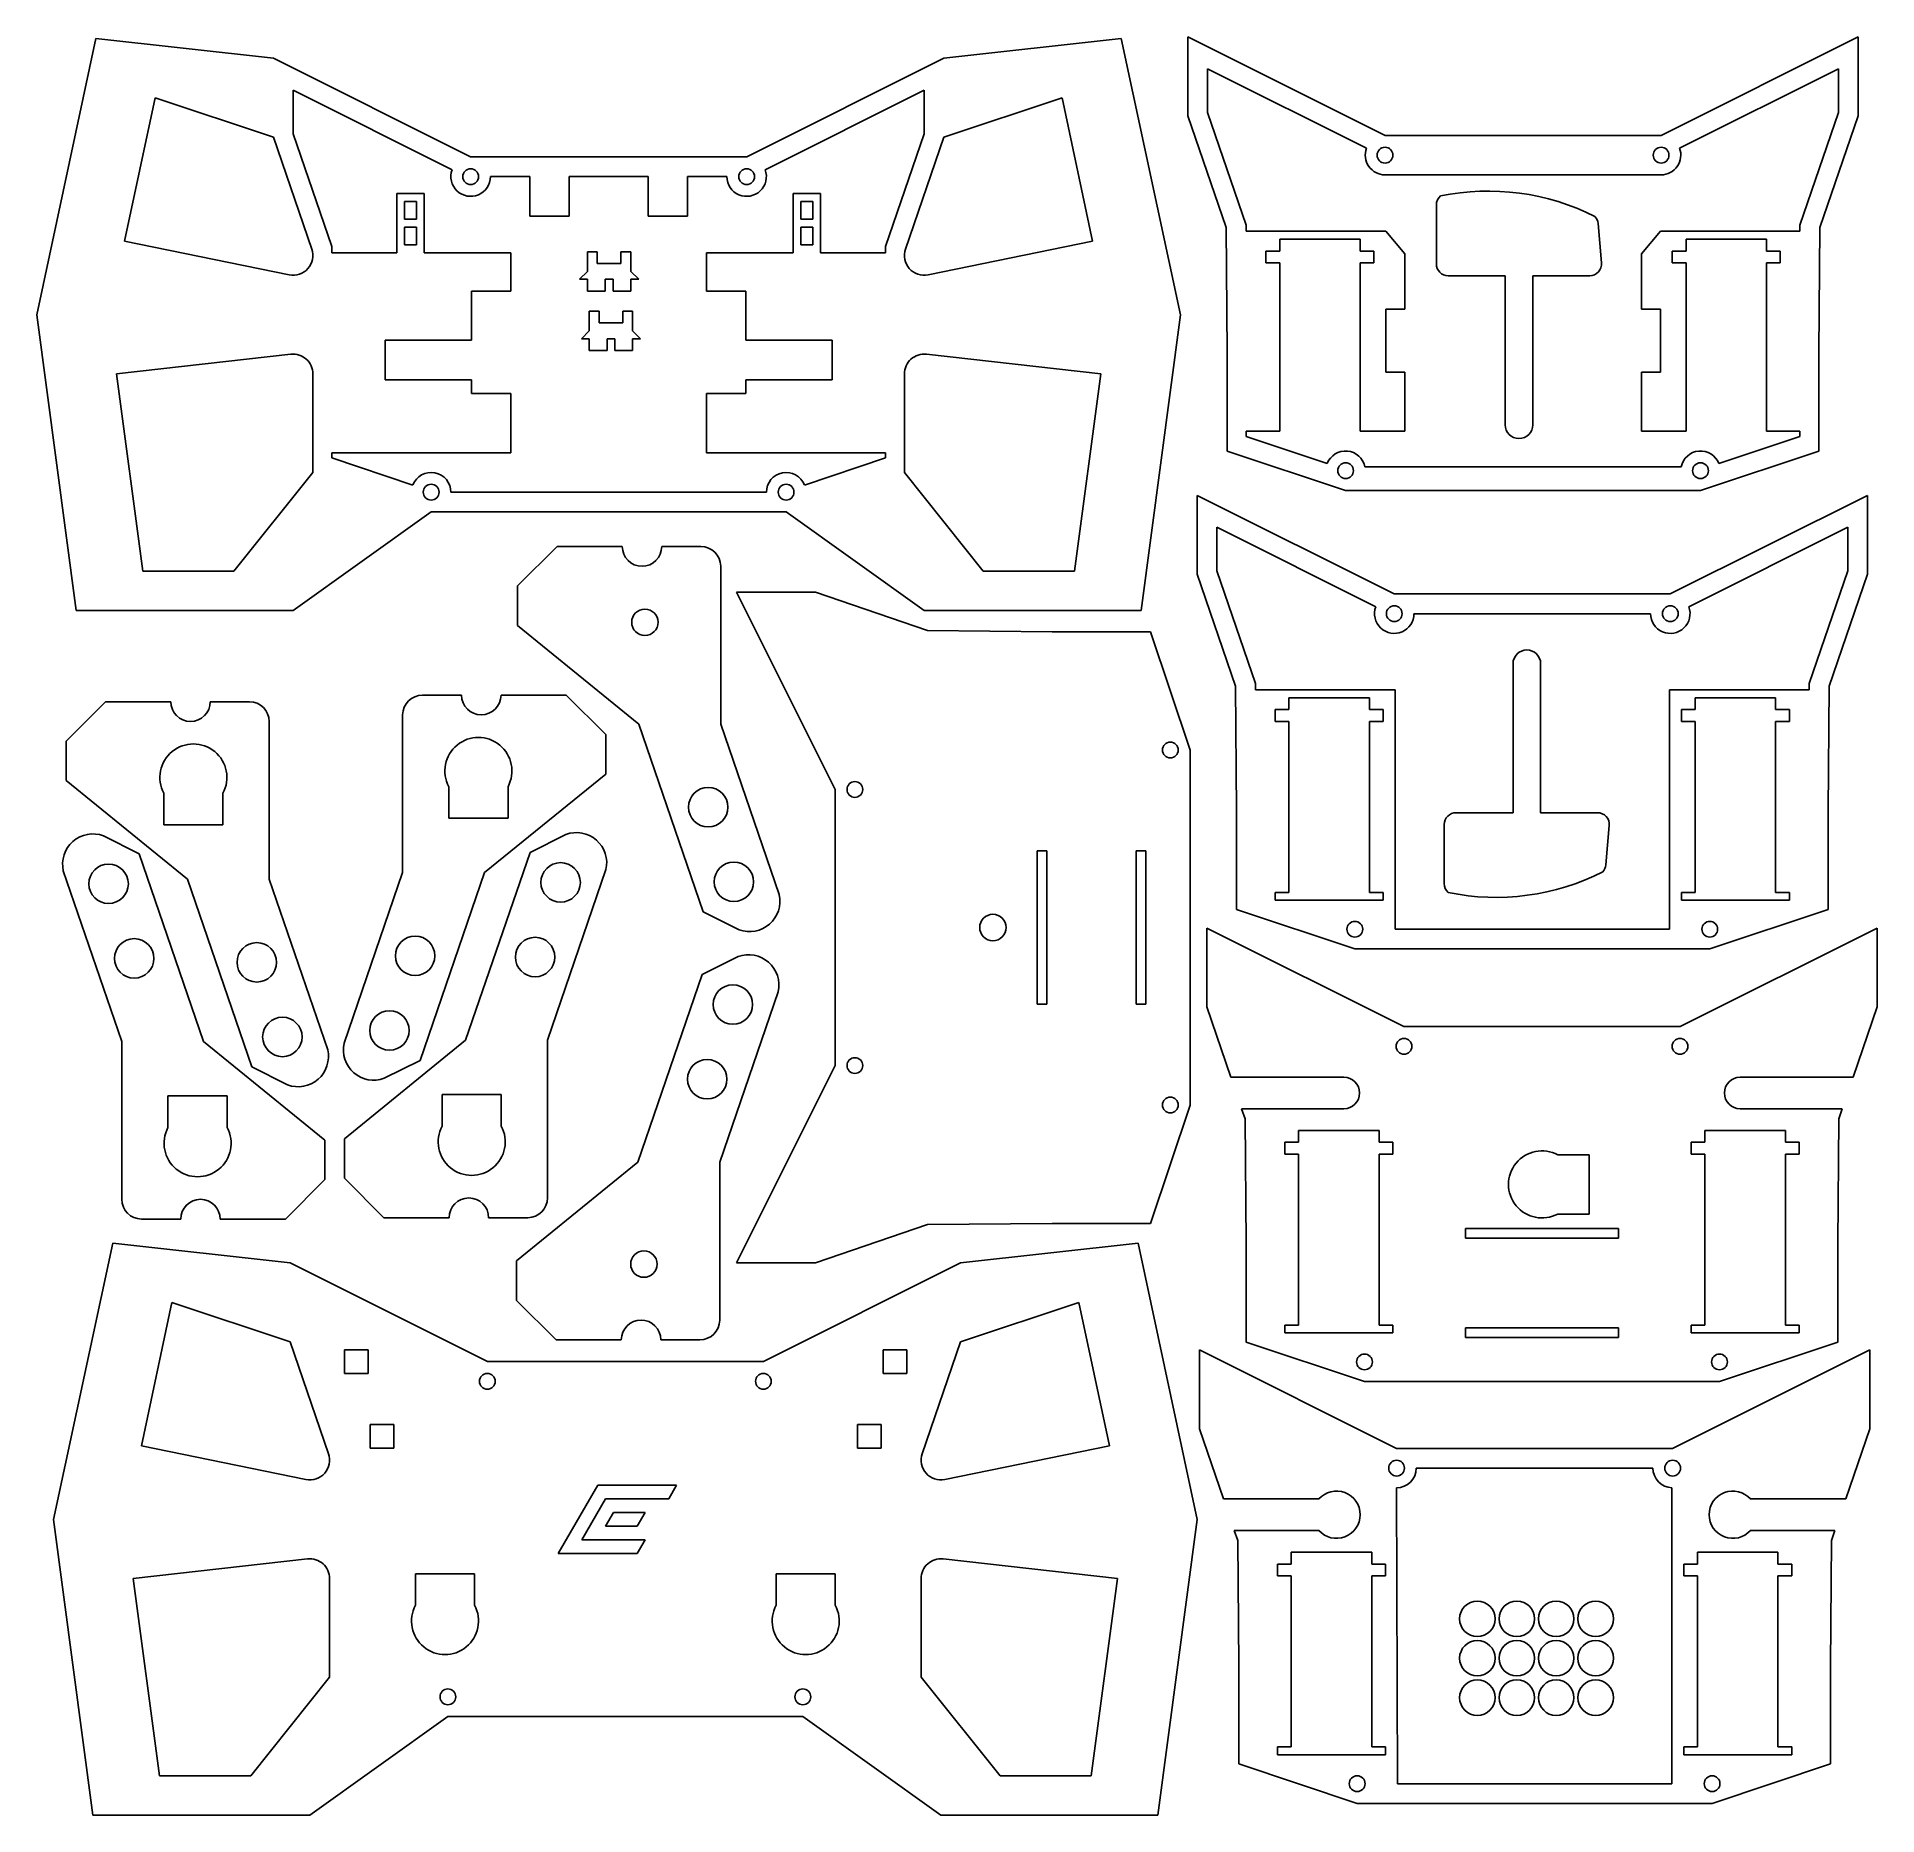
# Model space of a CAD drawing. Header units: millimetres. Extents: x 15 to 482, y 15 to 466.
import ezdxf

# ---------------------------------------------------------------- set-up
doc = ezdxf.new("R2010")
doc.units = ezdxf.units.MM

msp = doc.modelspace()

# ---------------------------------------------------------------- linework, layer by layer
for p, q in [((30.03, 465.75), (15.03, 395.75)), ((30.03, 465.75), (75.03, 460.75)), ((290.03, 465.75), (245.03, 460.75)), ((305.03, 395.75), (290.03, 465.75)), ((306.9, 466.19), (356.9, 441.19)), ((306.9, 446.19), (306.9, 466.19)), ((476.9, 466.19), (426.9, 441.19)), ((476.9, 446.19), (476.9, 466.19)), ((75.03, 460.75), (125.03, 435.75)), ((245.03, 460.75), (195.03, 435.75)), ((311.9, 447.03), (311.9, 458.1)), ((311.9, 458.1), (352.22, 437.94)), ((431.59, 437.94), (471.9, 458.1)), ((471.9, 447.03), (471.9, 458.1)), ((45.03, 450.75), (37.3, 414.37)), ((75.03, 440.75), (45.03, 450.75)), ((80.03, 441.58), (80.03, 452.66)), ((80.03, 452.66), (120.35, 432.5)), ((199.71, 432.5), (240.03, 452.66)), ((240.03, 441.58), (240.03, 452.66)), ((245.03, 440.75), (275.03, 450.75)), ((275.03, 450.75), (282.76, 414.37)), ((306.9, 446.19), (316.63, 417.81)), ((321.69, 418.47), (311.9, 447.03)), ((462.12, 418.47), (471.9, 447.03)), ((476.9, 446.19), (467.17, 417.81)), ((75.03, 440.75), (84.76, 412.37)), ((89.82, 413.03), (80.03, 441.58)), ((230.24, 413.03), (240.03, 441.58)), ((245.03, 440.75), (235.3, 412.37)), ((426.9, 441.19), (356.9, 441.19)), ((195.03, 435.75), (125.03, 435.75)), ((130.03, 430.75), (140.03, 430.75)), ((140.03, 430.75), (140.03, 420.75)), ((150.03, 420.75), (150.03, 430.75)), ((150.03, 430.75), (170.03, 430.75)), ((170.03, 430.75), (170.03, 420.75)), ((180.03, 420.75), (180.03, 430.75)), ((180.03, 430.75), (190.03, 430.75)), ((356.9, 431.19), (426.9, 431.19)), ((391.9, 431.19), (361.9, 431.19)), ((106.28, 411.44), (106.28, 426.44)), ((106.28, 426.44), (113.28, 426.44)), ((113.28, 426.44), (113.28, 411.44)), ((213.78, 426.44), (206.78, 426.44)), ((206.78, 426.44), (206.78, 411.44)), ((213.78, 411.44), (213.78, 426.44)), ((108.28, 419.94), (108.28, 424.44)), ((108.28, 424.44), (111.28, 424.44)), ((111.28, 424.44), (111.28, 419.94)), ((140.03, 420.75), (150.03, 420.75)), ((170.03, 420.75), (180.03, 420.75)), ((208.78, 424.44), (208.78, 419.94)), ((211.78, 424.44), (208.78, 424.44)), ((211.78, 419.94), (211.78, 424.44)), ((369.92, 423.59), (369.92, 408.63)), ((111.28, 419.94), (108.28, 419.94)), ((108.28, 413.44), (108.28, 417.94)), ((108.28, 417.94), (111.28, 417.94)), ((111.28, 417.94), (111.28, 413.44)), ((208.78, 419.94), (211.78, 419.94)), ((208.78, 417.94), (208.78, 413.44)), ((211.78, 417.94), (208.78, 417.94)), ((211.78, 413.44), (211.78, 417.94)), ((316.9, 386.19), (316.63, 417.81)), ((321.69, 416.88), (321.69, 418.47)), ((357.09, 416.88), (321.69, 416.88)), ((357.09, 416.88), (361.9, 411.19)), ((411.78, 408.89), (410.91, 418.86)), ((426.72, 416.88), (421.9, 411.19)), ((426.72, 416.88), (462.12, 416.88)), ((462.12, 418.47), (462.12, 416.88)), ((466.9, 386.19), (467.17, 417.81)), ((79.03, 405.85), (37.3, 414.37)), ((89.82, 411.44), (89.82, 413.03)), ((89.82, 411.44), (106.28, 411.44)), ((111.28, 413.44), (108.28, 413.44)), ((113.28, 411.44), (135.22, 411.44)), ((135.22, 411.44), (135.22, 401.75)), ((154.66, 406.72), (154.66, 411.72)), ((157.16, 411.72), (154.66, 411.72)), ((157.16, 411.72), (157.16, 408.72)), ((163.16, 411.72), (165.66, 411.72)), ((163.16, 411.72), (163.16, 408.72)), ((165.66, 411.72), (165.66, 406.72)), ((206.78, 411.44), (184.84, 411.44)), ((184.84, 411.44), (184.84, 401.75)), ((208.78, 413.44), (211.78, 413.44)), ((230.24, 411.44), (213.78, 411.44)), ((230.24, 411.44), (230.24, 413.03)), ((241.03, 405.85), (282.76, 414.37)), ((326.69, 411.88), (330.19, 411.88)), ((326.69, 411.88), (326.69, 408.88)), ((330.19, 411.88), (330.19, 414.88)), ((330.19, 414.88), (350.59, 414.88)), ((350.59, 414.88), (350.59, 411.88)), ((350.59, 411.88), (354.09, 411.88)), ((354.09, 411.88), (354.09, 408.88)), ((361.9, 411.19), (361.9, 397.19)), ((421.9, 411.19), (421.9, 397.19)), ((433.22, 411.88), (429.72, 411.88)), ((429.72, 411.88), (429.72, 408.88)), ((453.62, 414.88), (433.22, 414.88)), ((433.22, 414.88), (433.22, 411.88)), ((453.62, 411.88), (453.62, 414.88)), ((457.12, 411.88), (453.62, 411.88)), ((457.12, 411.88), (457.12, 408.88)), ((152.66, 404.72), (154.66, 406.72)), ((157.16, 408.72), (163.16, 408.72)), ((165.66, 406.72), (167.66, 404.72)), ((326.69, 408.88), (330.19, 408.88)), ((330.19, 366.19), (330.19, 408.88)), ((354.09, 408.88), (350.59, 408.88)), ((350.59, 408.88), (350.59, 366.19)), ((429.72, 408.88), (433.22, 408.88)), ((433.22, 408.88), (433.22, 366.19)), ((457.12, 408.88), (453.62, 408.88)), ((453.62, 366.19), (453.62, 408.88)), ((135.22, 401.75), (125.22, 401.75)), ((125.22, 401.75), (125.22, 389.26)), ((154.66, 404.72), (152.66, 404.72)), ((154.66, 404.72), (154.66, 401.72)), ((154.66, 401.72), (159.16, 401.72)), ((159.16, 401.72), (159.16, 404.72)), ((159.16, 404.72), (161.16, 404.72)), ((161.16, 404.72), (161.16, 401.72)), ((161.16, 401.72), (165.66, 401.72)), ((165.66, 401.72), (165.66, 404.72)), ((165.66, 404.72), (167.66, 404.72)), ((184.84, 401.75), (194.84, 401.75)), ((194.84, 401.75), (194.84, 389.26)), ((372.92, 405.63), (387.36, 405.63)), ((387.36, 367.86), (387.36, 405.63)), ((394.36, 367.86), (394.36, 405.63)), ((408.8, 405.63), (394.36, 405.63)), ((361.9, 397.19), (357.09, 397.19)), ((357.09, 397.19), (357.09, 381.19)), ((421.9, 397.19), (426.72, 397.19)), ((426.72, 397.19), (426.72, 381.19)), ((25.03, 320.75), (15.03, 395.75)), ((155.12, 396.66), (155.12, 391.66)), ((157.62, 396.66), (155.12, 396.66)), ((157.62, 396.66), (157.62, 393.66)), ((163.62, 393.66), (157.62, 393.66)), ((163.62, 396.66), (166.12, 396.66)), ((163.62, 396.66), (163.62, 393.66)), ((166.12, 391.66), (166.12, 396.66)), ((295.03, 320.75), (305.03, 395.75)), ((125.22, 389.26), (103.38, 389.26)), ((103.38, 389.26), (103.38, 379.26)), ((155.12, 391.66), (153.12, 389.66)), ((155.12, 389.66), (153.12, 389.66)), ((155.12, 386.66), (155.12, 389.66)), ((159.62, 389.66), (159.62, 386.66)), ((161.62, 389.66), (159.62, 389.66)), ((161.62, 386.66), (161.62, 389.66)), ((168.12, 389.66), (166.12, 391.66)), ((166.12, 389.66), (166.12, 386.66)), ((166.12, 389.66), (168.12, 389.66)), ((194.84, 389.26), (216.68, 389.26)), ((216.68, 389.26), (216.68, 379.26)), ((79.47, 385.71), (35.24, 380.75)), ((159.62, 386.66), (155.12, 386.66)), ((166.12, 386.66), (161.62, 386.66)), ((240.59, 385.71), (284.82, 380.75)), ((316.9, 386.19), (316.9, 361.19)), ((466.9, 386.19), (466.9, 361.19)), ((41.91, 330.75), (35.24, 380.75)), ((85.03, 380.75), (85.03, 355.75)), ((103.38, 379.26), (125.22, 379.26)), ((125.22, 375.75), (125.22, 379.26)), ((216.68, 379.26), (194.84, 379.26)), ((194.84, 379.26), (194.84, 375.75)), ((235.03, 380.75), (235.03, 355.75)), ((278.15, 330.75), (284.82, 380.75)), ((357.09, 381.19), (361.9, 381.19)), ((361.9, 381.19), (361.9, 366.19)), ((421.9, 381.19), (421.9, 366.19)), ((426.72, 381.19), (421.9, 381.19)), ((135.22, 375.75), (125.22, 375.75)), ((135.22, 360.75), (135.22, 375.75)), ((184.84, 360.75), (184.84, 375.75)), ((184.84, 375.75), (194.84, 375.75)), ((321.69, 366.19), (321.69, 364.87)), ((321.69, 366.19), (330.19, 366.19)), ((342.25, 358.01), (321.69, 364.87)), ((350.59, 366.19), (361.9, 366.19)), ((433.22, 366.19), (421.9, 366.19)), ((441.56, 358.01), (462.12, 364.87)), ((462.12, 366.19), (453.62, 366.19)), ((462.12, 366.19), (462.12, 364.87)), ((89.82, 360.75), (89.82, 359.42)), ((89.82, 360.75), (135.22, 360.75)), ((110.37, 352.57), (89.82, 359.42)), ((184.84, 360.75), (230.24, 360.75)), ((209.69, 352.57), (230.24, 359.42)), ((230.24, 360.75), (230.24, 359.42)), ((346.9, 351.19), (316.9, 361.19)), ((436.9, 351.19), (466.9, 361.19)), ((65.03, 330.75), (85.03, 355.75)), ((255.03, 330.75), (235.03, 355.75)), ((432.01, 357.19), (351.8, 357.19)), ((120.03, 350.75), (200.03, 350.75)), ((436.9, 351.19), (346.9, 351.19)), ((115.03, 345.75), (80.03, 320.75)), ((205.03, 345.75), (115.03, 345.75)), ((205.03, 345.75), (240.03, 320.75)), ((309.24, 349.95), (359.24, 324.95)), ((309.24, 329.95), (309.24, 349.95)), ((479.24, 349.95), (429.24, 324.95)), ((479.24, 329.95), (479.24, 349.95)), ((314.24, 330.78), (314.24, 341.86)), ((314.24, 341.86), (354.56, 321.7)), ((433.92, 321.7), (474.24, 341.86)), ((474.24, 330.78), (474.24, 341.86)), ((136.94, 326.98), (146.94, 336.98)), ((163.49, 336.98), (146.94, 336.98)), ((183.44, 336.98), (173.49, 336.98)), ((188.44, 291.98), (188.44, 331.98)), ((65.03, 330.75), (41.91, 330.75)), ((136.94, 326.98), (136.94, 316.98)), ((255.03, 330.75), (278.15, 330.75)), ((309.24, 329.95), (318.97, 301.57)), ((324.03, 302.23), (314.24, 330.78)), ((464.45, 302.23), (474.24, 330.78)), ((479.24, 329.95), (469.51, 301.57)), ((192.47, 325.39), (217.47, 275.39)), ((212.47, 325.39), (192.47, 325.39)), ((212.47, 325.39), (240.85, 315.66)), ((429.24, 324.95), (359.24, 324.95)), ((80.03, 320.75), (25.03, 320.75)), ((240.03, 320.75), (295.03, 320.75)), ((364.24, 319.95), (424.24, 319.95)), ((136.94, 316.98), (167.69, 291.98)), ((272.47, 315.39), (240.85, 315.66)), ((297.47, 315.39), (272.47, 315.39)), ((307.47, 285.39), (297.47, 315.39)), ((389.35, 307.26), (389.35, 269.49)), ((396.35, 307.26), (396.35, 269.49)), ((122.74, 299.3), (112.8, 299.3)), ((149.3, 299.3), (132.74, 299.3)), ((159.3, 289.3), (149.3, 299.3)), ((319.24, 269.95), (318.97, 301.57)), ((324.03, 300.64), (324.03, 302.23)), ((359.43, 300.64), (324.03, 300.64)), ((359.43, 300.64), (359.43, 239.95)), ((429.05, 300.64), (464.45, 300.64)), ((429.05, 300.64), (429.05, 239.95)), ((464.45, 302.23), (464.45, 300.64)), ((469.24, 269.95), (469.51, 301.57)), ((22.46, 287.64), (32.46, 297.64)), ((49.01, 297.64), (32.46, 297.64)), ((68.96, 297.64), (59.01, 297.64)), ((107.8, 254.3), (107.8, 294.3)), ((329.03, 295.64), (332.53, 295.64)), ((329.03, 295.64), (329.03, 292.64)), ((332.53, 295.64), (332.53, 298.64)), ((332.53, 298.64), (352.93, 298.64)), ((352.93, 298.64), (352.93, 295.64)), ((352.93, 295.64), (356.43, 295.64)), ((356.43, 295.64), (356.43, 292.64)), ((435.55, 295.64), (432.05, 295.64)), ((432.05, 295.64), (432.05, 292.64)), ((455.95, 298.64), (435.55, 298.64)), ((435.55, 298.64), (435.55, 295.64)), ((455.95, 295.64), (455.95, 298.64)), ((459.45, 295.64), (455.95, 295.64)), ((459.45, 295.64), (459.45, 292.64)), ((73.96, 252.64), (73.96, 292.64)), ((184.01, 244.39), (167.69, 291.98)), ((188.44, 291.98), (203.27, 248.72)), ((329.03, 292.64), (332.53, 292.64)), ((332.53, 292.64), (332.53, 249.29)), ((356.43, 292.64), (352.93, 292.64)), ((352.93, 292.64), (352.93, 249.29)), ((432.05, 292.64), (435.55, 292.64)), ((435.55, 292.64), (435.55, 249.29)), ((459.45, 292.64), (455.95, 292.64)), ((455.95, 292.64), (455.95, 249.29)), ((22.46, 287.64), (22.46, 277.64)), ((159.3, 289.3), (159.3, 279.3)), ((307.47, 285.39), (307.47, 195.39)), ((22.46, 277.64), (53.21, 252.64)), ((119.51, 268.08), (119.51, 276.08)), ((159.3, 279.3), (128.55, 254.3)), ((134.51, 268.08), (134.51, 276.08)), ((217.47, 275.39), (217.47, 205.39)), ((47.24, 266.42), (47.24, 274.42)), ((62.24, 266.42), (62.24, 274.42)), ((47.24, 266.42), (62.24, 266.42)), ((119.51, 268.08), (134.51, 268.08)), ((319.24, 269.95), (319.24, 244.95)), ((371.91, 251.53), (371.91, 266.49)), ((374.91, 269.49), (389.35, 269.49)), ((410.78, 269.49), (396.35, 269.49)), ((413.77, 266.23), (412.9, 256.27)), ((469.24, 269.95), (469.24, 244.95)), ((41.01, 259.07), (31.9, 263.63)), ((140.09, 259.42), (149.2, 263.97)), ((41.01, 259.07), (57.33, 211.48)), ((140.09, 259.42), (123.77, 211.83)), ((268.67, 259.79), (271.12, 259.79)), ((268.67, 220.99), (268.67, 259.79)), ((271.12, 259.79), (271.12, 220.99)), ((293.82, 259.79), (296.27, 259.79)), ((293.82, 220.99), (293.82, 259.79)), ((296.27, 259.79), (296.27, 220.99)), ((36.58, 211.48), (21.75, 254.74)), ((69.52, 205.05), (53.21, 252.64)), ((73.96, 252.64), (88.79, 209.38)), ((107.8, 254.3), (92.97, 211.04)), ((112.23, 206.71), (128.55, 254.3)), ((144.52, 211.83), (159.35, 255.09)), ((332.53, 249.29), (329.03, 249.29)), ((329.03, 249.29), (329.03, 247.29)), ((352.93, 249.29), (356.43, 249.29)), ((356.43, 249.29), (356.43, 247.29)), ((435.55, 249.29), (432.05, 249.29)), ((432.05, 249.29), (432.05, 247.29)), ((455.95, 249.29), (459.45, 249.29)), ((459.45, 249.29), (459.45, 247.29)), ((184.01, 244.39), (193.12, 239.84)), ((349.24, 234.95), (319.24, 244.95)), ((329.03, 247.29), (356.43, 247.29)), ((459.45, 247.29), (432.05, 247.29)), ((439.24, 234.95), (469.24, 244.95)), ((311.7, 240.26), (361.7, 215.26)), ((311.7, 220.26), (311.7, 240.26)), ((359.43, 239.95), (429.05, 239.95)), ((481.7, 240.26), (431.7, 215.26)), ((481.7, 220.26), (481.7, 240.26)), ((439.24, 234.95), (349.24, 234.95)), ((183.76, 228.44), (192.87, 233)), ((183.76, 228.44), (167.44, 180.86)), ((188.19, 180.86), (203.02, 224.12)), ((271.12, 220.99), (268.67, 220.99)), ((296.27, 220.99), (293.82, 220.99)), ((317.8, 202.45), (311.7, 220.26)), ((475.59, 202.45), (481.7, 220.26)), ((431.7, 215.26), (361.7, 215.26)), ((36.58, 211.48), (36.58, 171.48)), ((88.08, 186.48), (57.33, 211.48)), ((93.02, 186.83), (123.77, 211.83)), ((144.52, 211.83), (144.52, 171.83)), ((112.23, 206.71), (103.12, 202.16)), ((192.47, 155.39), (217.47, 205.39)), ((69.52, 205.05), (78.63, 200.5)), ((346.45, 202.45), (317.8, 202.45)), ((446.95, 202.45), (475.59, 202.45)), ((48.29, 197.7), (48.29, 189.7)), ((63.29, 197.7), (48.29, 197.7)), ((63.29, 197.7), (63.29, 189.7)), ((117.81, 198.05), (117.81, 190.05)), ((132.81, 198.05), (117.81, 198.05)), ((132.81, 198.05), (132.81, 190.05)), ((307.47, 195.39), (297.47, 165.39)), ((321.42, 191.88), (320.54, 194.45)), ((346.45, 194.45), (320.54, 194.45)), ((321.7, 160.26), (321.42, 191.88)), ((446.95, 194.45), (472.85, 194.45)), ((471.7, 160.26), (471.97, 191.88)), ((471.97, 191.88), (472.85, 194.45)), ((93.02, 176.83), (93.02, 186.83)), ((334.98, 185.95), (334.98, 188.95)), ((334.98, 188.95), (355.38, 188.95)), ((355.38, 188.95), (355.38, 185.95)), ((458.41, 188.95), (438.01, 188.95)), ((438.01, 188.95), (438.01, 185.95)), ((458.41, 185.95), (458.41, 188.95)), ((88.08, 176.48), (88.08, 186.48)), ((331.48, 185.95), (334.98, 185.95)), ((331.48, 185.95), (331.48, 182.95)), ((331.48, 182.95), (334.98, 182.95)), ((334.98, 182.95), (334.98, 139.6)), ((355.38, 185.95), (358.88, 185.95)), ((358.88, 182.95), (355.38, 182.95)), ((355.38, 182.95), (355.38, 139.6)), ((358.88, 185.95), (358.88, 182.95)), ((408.7, 182.76), (400.7, 182.76)), ((408.7, 167.76), (408.7, 182.76)), ((438.01, 185.95), (434.51, 185.95)), ((434.51, 185.95), (434.51, 182.95)), ((434.51, 182.95), (438.01, 182.95)), ((438.01, 182.95), (438.01, 139.6)), ((461.91, 185.95), (458.41, 185.95)), ((461.91, 182.95), (458.41, 182.95)), ((458.41, 182.95), (458.41, 139.6)), ((461.91, 185.95), (461.91, 182.95)), ((136.69, 155.86), (167.44, 180.86)), ((188.19, 180.86), (188.19, 140.86)), ((88.08, 176.48), (78.08, 166.48)), ((93.02, 176.83), (103.02, 166.83)), ((41.58, 166.48), (51.52, 166.48)), ((61.52, 166.48), (78.08, 166.48)), ((103.02, 166.83), (119.58, 166.83)), ((129.58, 166.83), (139.52, 166.83)), ((212.47, 155.39), (240.85, 165.12)), ((272.47, 165.39), (240.85, 165.12)), ((272.47, 165.39), (297.47, 165.39)), ((377.3, 161.61), (377.3, 164.06)), ((377.3, 164.06), (416.1, 164.06)), ((408.7, 167.76), (400.7, 167.76)), ((416.1, 164.06), (416.1, 161.61)), ((34.27, 160.35), (19.27, 90.35)), ((34.27, 160.35), (79.27, 155.35)), ((294.27, 160.35), (249.27, 155.35)), ((309.27, 90.35), (294.27, 160.35)), ((321.7, 160.26), (321.7, 135.26)), ((416.1, 161.61), (377.3, 161.61)), ((471.7, 160.26), (471.7, 135.26)), ((79.27, 155.35), (129.27, 130.35)), ((136.69, 145.86), (136.69, 155.86)), ((212.47, 155.39), (192.47, 155.39)), ((249.27, 155.35), (199.27, 130.35)), ((49.27, 145.35), (41.54, 108.97)), ((79.27, 135.35), (49.27, 145.35)), ((136.69, 145.86), (146.69, 135.86)), ((249.27, 135.35), (279.27, 145.35)), ((279.27, 145.35), (287, 108.97)), ((79.27, 135.35), (89, 106.98)), ((146.69, 135.86), (163.24, 135.86)), ((173.24, 135.86), (183.19, 135.86)), ((249.27, 135.35), (239.54, 106.98)), ((334.98, 139.6), (331.48, 139.6)), ((331.48, 139.6), (331.48, 137.6)), ((331.48, 137.6), (358.88, 137.6)), ((355.38, 139.6), (358.88, 139.6)), ((358.88, 139.6), (358.88, 137.6)), ((377.3, 136.46), (377.3, 138.91)), ((377.3, 138.91), (416.1, 138.91)), ((416.1, 136.46), (377.3, 136.46)), ((416.1, 138.91), (416.1, 136.46)), ((438.01, 139.6), (434.51, 139.6)), ((434.51, 139.6), (434.51, 137.6)), ((461.91, 137.6), (434.51, 137.6)), ((458.41, 139.6), (461.91, 139.6)), ((461.91, 139.6), (461.91, 137.6)), ((99.03, 133.35), (93.03, 133.35)), ((93.03, 133.35), (93.03, 127.35)), ((99.03, 127.35), (99.03, 133.35)), ((235.61, 133.35), (229.61, 133.35)), ((229.61, 133.35), (229.61, 127.35)), ((235.61, 127.35), (235.61, 133.35)), ((309.83, 133.34), (359.83, 108.34)), ((309.83, 113.34), (309.83, 133.34)), ((351.7, 125.26), (321.7, 135.26)), ((479.83, 133.34), (429.83, 108.34)), ((441.7, 125.26), (471.7, 135.26)), ((479.83, 113.34), (479.83, 133.34)), ((93.03, 127.35), (99.03, 127.35)), ((199.27, 130.35), (129.27, 130.35)), ((229.61, 127.35), (235.61, 127.35)), ((441.7, 125.26), (351.7, 125.26)), ((105.52, 114.43), (99.52, 114.43)), ((99.52, 114.43), (99.52, 108.43)), ((105.52, 108.43), (105.52, 114.43)), ((229.12, 114.43), (223.12, 114.43)), ((223.12, 114.43), (223.12, 108.43)), ((229.12, 108.43), (229.12, 114.43)), ((315.94, 95.53), (309.83, 113.34)), ((473.72, 95.53), (479.83, 113.34)), ((83.27, 100.45), (41.54, 108.97)), ((99.52, 108.43), (105.52, 108.43)), ((223.12, 108.43), (229.12, 108.43)), ((245.27, 100.45), (287, 108.97)), ((429.83, 108.34), (359.83, 108.34)), ((364.83, 103.34), (424.83, 103.34)), ((157.27, 99.01), (147.27, 81.69)), ((173.27, 99.01), (157.27, 99.01)), ((173.27, 99.01), (177.27, 99.01)), ((175.27, 95.55), (177.27, 99.01)), ((360.02, 23.34), (359.83, 98.34)), ((429.64, 23.34), (429.64, 98.35)), ((159.27, 95.55), (153.27, 85.16)), ((159.27, 95.55), (171.27, 95.55)), ((171.27, 95.55), (175.27, 95.55)), ((315.94, 95.53), (340.11, 95.53)), ((473.72, 95.53), (449.55, 95.53)), ((29.27, 15.35), (19.27, 90.35)), ((159.27, 88.62), (161.27, 92.09)), ((169.27, 92.09), (161.27, 92.09)), ((167.27, 88.62), (169.27, 92.09)), ((299.27, 15.35), (309.27, 90.35)), ((153.27, 85.16), (165.27, 85.16)), ((167.27, 88.62), (159.27, 88.62)), ((165.27, 85.16), (169.27, 85.16)), ((167.27, 81.69), (169.27, 85.16)), ((319.56, 84.97), (318.68, 87.53)), ((318.68, 87.53), (340.11, 87.53)), ((319.83, 53.34), (319.56, 84.97)), ((470.98, 87.53), (449.55, 87.53)), ((469.83, 53.34), (470.1, 84.97)), ((470.1, 84.97), (470.98, 87.53)), ((83.71, 80.32), (39.48, 75.35)), ((147.27, 81.69), (163.27, 81.69)), ((163.27, 81.69), (167.27, 81.69)), ((244.83, 80.32), (289.06, 75.35)), ((333.12, 79.03), (333.12, 82.03)), ((333.12, 82.03), (353.52, 82.03)), ((353.52, 82.03), (353.52, 79.03)), ((456.54, 82.03), (436.14, 82.03)), ((436.14, 82.03), (436.14, 79.03)), ((456.54, 79.03), (456.54, 82.03)), ((46.15, 25.35), (39.48, 75.35)), ((89.27, 75.35), (89.27, 50.35)), ((126.04, 76.57), (111.04, 76.57)), ((111.04, 76.57), (111.04, 68.57)), ((126.04, 76.57), (126.04, 68.57)), ((217.5, 76.57), (202.5, 76.57)), ((202.5, 76.57), (202.5, 68.57)), ((217.5, 76.57), (217.5, 68.57)), ((239.27, 75.35), (239.27, 50.35)), ((282.39, 25.35), (289.06, 75.35)), ((329.62, 79.03), (333.12, 79.03)), ((329.62, 79.03), (329.62, 76.03)), ((329.62, 76.03), (333.12, 76.03)), ((333.12, 76.03), (333.12, 32.68)), ((353.52, 79.03), (357.02, 79.03)), ((357.02, 76.03), (353.52, 76.03)), ((353.52, 76.03), (353.52, 32.68)), ((357.02, 79.03), (357.02, 76.03)), ((436.14, 79.03), (432.64, 79.03)), ((432.64, 79.03), (432.64, 76.03)), ((432.64, 76.03), (436.14, 76.03)), ((436.14, 76.03), (436.14, 32.68)), ((460.04, 79.03), (456.54, 79.03)), ((460.04, 76.03), (456.54, 76.03)), ((456.54, 76.03), (456.54, 32.68)), ((460.04, 79.03), (460.04, 76.03)), ((319.83, 53.34), (319.83, 28.34)), ((469.83, 53.34), (469.83, 28.34)), ((69.27, 25.35), (89.27, 50.35)), ((259.27, 25.35), (239.27, 50.35)), ((119.27, 40.35), (84.27, 15.35)), ((209.27, 40.35), (119.27, 40.35)), ((209.27, 40.35), (244.27, 15.35)), ((333.12, 32.68), (329.62, 32.68)), ((329.62, 32.68), (329.62, 30.68)), ((353.52, 32.68), (357.02, 32.68)), ((357.02, 32.68), (357.02, 30.68)), ((436.14, 32.68), (432.64, 32.68)), ((432.64, 32.68), (432.64, 30.68)), ((456.54, 32.68), (460.04, 32.68)), ((460.04, 32.68), (460.04, 30.68)), ((349.83, 18.34), (319.83, 28.34)), ((329.62, 30.68), (357.02, 30.68)), ((460.04, 30.68), (432.64, 30.68)), ((439.83, 18.34), (469.83, 28.34)), ((69.27, 25.35), (46.15, 25.35)), ((259.27, 25.35), (282.39, 25.35)), ((360.02, 23.34), (429.64, 23.34)), ((84.27, 15.35), (29.27, 15.35)), ((244.27, 15.35), (299.27, 15.35)), ((439.83, 18.34), (349.83, 18.34))]:
    msp.add_line(p, q)
for centre, radius in [((356.9, 436.19), 2), ((426.9, 436.19), 2), ((125.03, 430.75), 2), ((195.03, 430.75), 2), ((346.9, 356.19), 2), ((436.9, 356.19), 2), ((115.03, 350.75), 2), ((205.03, 350.75), 2), ((169.22, 317.76), 3.35), ((359.24, 319.95), 2), ((429.24, 319.95), 2), ((302.47, 285.39), 2), ((185.29, 270.9), 5), ((222.47, 275.39), 2), ((147.86, 251.83), 5), ((191.78, 251.98), 5), ((33.24, 251.48), 5), ((257.47, 240.39), 3.35), ((110.95, 233.22), 5), ((349.24, 239.95), 2), ((439.24, 239.95), 2), ((39.72, 232.57), 5), ((70.81, 231.56), 5), ((141.37, 232.91), 5), ((191.53, 220.86), 5), ((77.3, 212.64), 5), ((104.46, 214.3), 5), ((361.7, 210.26), 2), ((431.7, 210.26), 2), ((185.04, 201.94), 5), ((222.47, 205.39), 2), ((302.47, 195.39), 2), ((168.98, 155.07), 3.35), ((351.7, 130.26), 2), ((441.7, 130.26), 2), ((129.27, 125.35), 2), ((199.27, 125.35), 2), ((359.83, 103.34), 2), ((429.83, 103.34), 2), ((380.31, 65.14), 4.5), ((390.31, 65.14), 4.5), ((400.31, 65.14), 4.5), ((410.31, 65.14), 4.5), ((380.31, 55.14), 4.5), ((390.31, 55.14), 4.5), ((400.31, 55.14), 4.5), ((410.31, 55.14), 4.5), ((119.27, 45.35), 2), ((209.27, 45.35), 2), ((380.31, 45.14), 4.5), ((390.31, 45.14), 4.5), ((400.31, 45.14), 4.5), ((410.31, 45.14), 4.5), ((349.83, 23.34), 2), ((439.83, 23.34), 2)]:
    msp.add_circle(centre, radius)
for centre, radius, start, end in [((356.9, 436.19), 5, 159.4951, 270), ((426.9, 436.19), 5, 270, 20.5049), ((125.03, 430.75), 5, 159.4951, 0), ((195.03, 430.75), 5, 180, 20.5049), ((372.92, 423.59), 3, 131, 180), ((383.06, 367.16), 59.93, 63.1656, 101.6551), ((407.92, 418.59), 3, 5, 43), ((80.03, 410.75), 5, 258.463, 18.9246), ((240.03, 410.75), 5, 161.0754, 281.537), ((372.92, 408.63), 3, 180, 270), ((408.8, 408.63), 3, 270, 5), ((80.03, 380.75), 5, 0, 96.41), ((240.03, 380.75), 5, 83.59, 180), ((390.86, 367.86), 3.5, 180, 0), ((346.9, 356.19), 5, 11.537, 158.6235), ((436.9, 356.19), 5, 21.3765, 168.463), ((115.03, 350.75), 5, 0, 158.6235), ((205.03, 350.75), 5, 21.3765, 180), ((168.49, 336.98), 5, 180, 0), ((183.44, 331.98), 5, 0, 90), ((359.24, 319.95), 5, 159.4951, 0), ((429.24, 319.95), 5, 180, 20.5049), ((392.85, 307.26), 3.5, 0, 180), ((112.8, 294.3), 5, 90, 180), ((127.74, 299.3), 5, 180, 0), ((54.01, 297.64), 5, 180, 0), ((68.96, 292.64), 5, 0, 90), ((54.74, 278.42), 8.5, 331.9275, 208.0725), ((127.01, 280.08), 8.5, 331.9275, 208.0725), ((374.91, 266.49), 3, 90, 180), ((410.78, 266.49), 3, 355, 90), ((29.24, 256.43), 7.68, 69.7037, 192.6528), ((151.86, 256.77), 7.68, 347.3472, 110.2963), ((385.05, 307.96), 59.93, 258.3449, 296.8344), ((409.91, 256.53), 3, 317, 355), ((195.78, 247.04), 7.68, 249.7037, 12.6528), ((374.91, 251.53), 3, 180, 229), ((195.53, 225.8), 7.68, 347.3472, 110.2963), ((100.46, 209.36), 7.68, 167.3472, 290.2963), ((81.3, 207.7), 7.68, 249.7037, 12.6528), ((346.45, 198.45), 4, 270, 90), ((446.95, 198.45), 4, 90, 270), ((55.79, 185.7), 8.5, 151.9275, 28.0725), ((125.31, 186.05), 8.5, 151.9275, 28.0725), ((396.7, 175.26), 8.5, 61.9275, 298.0725), ((41.58, 171.48), 5, 180, 270), ((56.52, 166.48), 5, 0, 180), ((124.58, 166.83), 5, 0, 180), ((139.52, 171.83), 5, 270, 0), ((168.24, 135.86), 5, 0, 180), ((183.19, 140.86), 5, 270, 0), ((84.27, 105.35), 5, 258.463, 18.9246), ((244.27, 105.35), 5, 161.0754, 281.537), ((359.83, 103.34), 5, 270, 0), ((429.83, 103.34), 5, 180, 267.8354), ((344.58, 91.53), 6, 221.8103, 138.1897), ((445.08, 91.53), 6, 41.8103, 318.1897), ((84.27, 75.35), 5, 0, 96.41), ((244.27, 75.35), 5, 83.59, 180), ((118.54, 64.57), 8.5, 151.9275, 28.0725), ((210, 64.57), 8.5, 151.9275, 28.0725)]:
    msp.add_arc(centre, radius, start, end)

doc.saveas('drawing.dxf')
